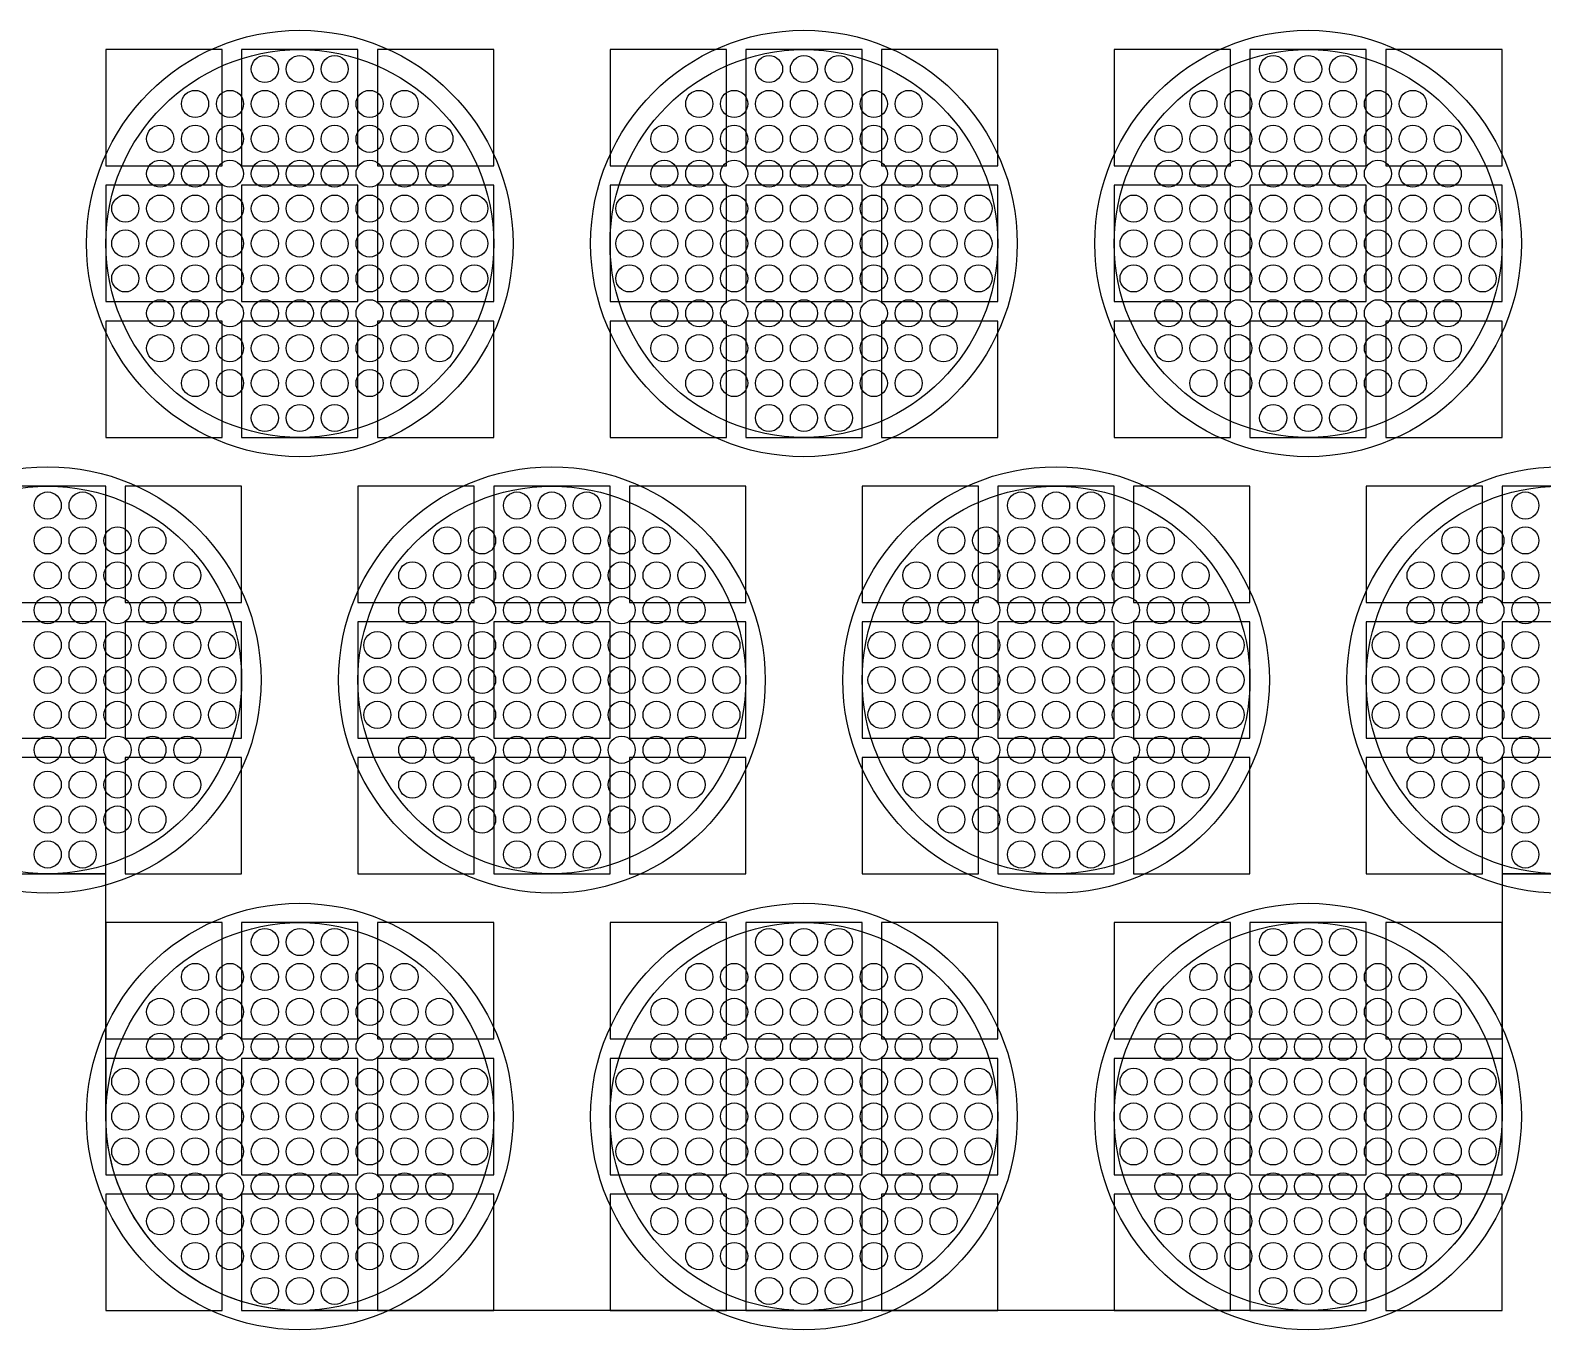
# Model space of a CAD drawing. Extents: x -49 to 54, y -38 to 38.
# Drawn here: x -4.716 to -0.816, y -29.507 to -26.156 of the extents above; entities that cross this region are included whole.
import ezdxf

# ---------------------------------------------------------------- set-up
doc = ezdxf.new("R2010")
doc.units = 0
for name, color, linetype in [('BACK_LAYER', 5, 'CONTINUOUS'), ('COND_LAYER_LOWER_ELECTRODE', 6, 'CONTINUOUS'), ('CONDUCTIVE_LAYER_BACK_LAYER', 2, 'CONTINUOUS'), ('EMITTER', 3, 'CONTINUOUS'), ('LOWER_ELECTRODE', 1, 'CONTINUOUS')]:
    doc.layers.add(name, color=color, linetype=linetype)

msp = doc.modelspace()

# ---------------------------------------------------------------- linework, layer by layer
at = {"layer": 'BACK_LAYER'}
for points in [[(-4.5209, -26.5058), (-4.2209, -26.5058), (-4.2209, -26.2058), (-4.5209, -26.2058)], [(-4.1709, -26.5058), (-3.8709, -26.5058), (-3.8709, -26.2058), (-4.1709, -26.2058)], [(-3.8209, -26.5058), (-3.5209, -26.5058), (-3.5209, -26.2058), (-3.8209, -26.2058)], [(-3.2209, -26.5058), (-2.9209, -26.5058), (-2.9209, -26.2058), (-3.2209, -26.2058)], [(-2.8709, -26.5058), (-2.5709, -26.5058), (-2.5709, -26.2058), (-2.8709, -26.2058)], [(-2.5209, -26.5058), (-2.2209, -26.5058), (-2.2209, -26.2058), (-2.5209, -26.2058)], [(-1.9209, -26.5058), (-1.6209, -26.5058), (-1.6209, -26.2058), (-1.9209, -26.2058)], [(-1.5709, -26.5058), (-1.2709, -26.5058), (-1.2709, -26.2058), (-1.5709, -26.2058)], [(-1.2209, -26.5058), (-0.9209, -26.5058), (-0.9209, -26.2058), (-1.2209, -26.2058)], [(-4.5209, -26.8558), (-4.2209, -26.8558), (-4.2209, -26.5558), (-4.5209, -26.5558)], [(-4.1709, -26.8558), (-3.8709, -26.8558), (-3.8709, -26.5558), (-4.1709, -26.5558)], [(-3.8209, -26.8558), (-3.5209, -26.8558), (-3.5209, -26.5558), (-3.8209, -26.5558)], [(-3.2209, -26.8558), (-2.9209, -26.8558), (-2.9209, -26.5558), (-3.2209, -26.5558)], [(-2.8709, -26.8558), (-2.5709, -26.8558), (-2.5709, -26.5558), (-2.8709, -26.5558)], [(-2.5209, -26.8558), (-2.2209, -26.8558), (-2.2209, -26.5558), (-2.5209, -26.5558)], [(-1.9209, -26.8558), (-1.6209, -26.8558), (-1.6209, -26.5558), (-1.9209, -26.5558)], [(-1.5709, -26.8558), (-1.2709, -26.8558), (-1.2709, -26.5558), (-1.5709, -26.5558)], [(-1.2209, -26.8558), (-0.9209, -26.8558), (-0.9209, -26.5558), (-1.2209, -26.5558)], [(-4.5209, -27.2058), (-4.2209, -27.2058), (-4.2209, -26.9058), (-4.5209, -26.9058)], [(-4.1709, -27.2058), (-3.8709, -27.2058), (-3.8709, -26.9058), (-4.1709, -26.9058)], [(-3.8209, -27.2058), (-3.5209, -27.2058), (-3.5209, -26.9058), (-3.8209, -26.9058)], [(-3.2209, -27.2058), (-2.9209, -27.2058), (-2.9209, -26.9058), (-3.2209, -26.9058)], [(-2.8709, -27.2058), (-2.5709, -27.2058), (-2.5709, -26.9058), (-2.8709, -26.9058)], [(-2.5209, -27.2058), (-2.2209, -27.2058), (-2.2209, -26.9058), (-2.5209, -26.9058)], [(-1.9209, -27.2058), (-1.6209, -27.2058), (-1.6209, -26.9058), (-1.9209, -26.9058)], [(-1.5709, -27.2058), (-1.2709, -27.2058), (-1.2709, -26.9058), (-1.5709, -26.9058)], [(-1.2209, -27.2058), (-0.9209, -27.2058), (-0.9209, -26.9058), (-1.2209, -26.9058)], [(-4.8209, -27.6316), (-4.5209, -27.6316), (-4.5209, -27.3316), (-4.8209, -27.3316)], [(-4.4709, -27.6316), (-4.1709, -27.6316), (-4.1709, -27.3316), (-4.4709, -27.3316)], [(-3.8709, -27.6316), (-3.5709, -27.6316), (-3.5709, -27.3316), (-3.8709, -27.3316)], [(-3.5209, -27.6316), (-3.2209, -27.6316), (-3.2209, -27.3316), (-3.5209, -27.3316)], [(-3.1709, -27.6316), (-2.8709, -27.6316), (-2.8709, -27.3316), (-3.1709, -27.3316)], [(-2.5709, -27.6316), (-2.2709, -27.6316), (-2.2709, -27.3316), (-2.5709, -27.3316)], [(-2.2209, -27.6316), (-1.9209, -27.6316), (-1.9209, -27.3316), (-2.2209, -27.3316)], [(-1.8709, -27.6316), (-1.5709, -27.6316), (-1.5709, -27.3316), (-1.8709, -27.3316)], [(-1.2709, -27.6316), (-0.9709, -27.6316), (-0.9709, -27.3316), (-1.2709, -27.3316)], [(-0.9209, -27.6316), (-0.6209, -27.6316), (-0.6209, -27.3316), (-0.9209, -27.3316)], [(-4.8209, -27.9816), (-4.5209, -27.9816), (-4.5209, -27.6816), (-4.8209, -27.6816)], [(-4.4709, -27.9816), (-4.1709, -27.9816), (-4.1709, -27.6816), (-4.4709, -27.6816)], [(-3.8709, -27.9816), (-3.5709, -27.9816), (-3.5709, -27.6816), (-3.8709, -27.6816)], [(-3.5209, -27.9816), (-3.2209, -27.9816), (-3.2209, -27.6816), (-3.5209, -27.6816)], [(-3.1709, -27.9816), (-2.8709, -27.9816), (-2.8709, -27.6816), (-3.1709, -27.6816)], [(-2.5709, -27.9816), (-2.2709, -27.9816), (-2.2709, -27.6816), (-2.5709, -27.6816)], [(-2.2209, -27.9816), (-1.9209, -27.9816), (-1.9209, -27.6816), (-2.2209, -27.6816)], [(-1.8709, -27.9816), (-1.5709, -27.9816), (-1.5709, -27.6816), (-1.8709, -27.6816)], [(-1.2709, -27.9816), (-0.9709, -27.9816), (-0.9709, -27.6816), (-1.2709, -27.6816)], [(-0.9209, -27.9816), (-0.6209, -27.9816), (-0.6209, -27.6816), (-0.9209, -27.6816)], [(-4.8209, -28.3316), (-4.5209, -28.3316), (-4.5209, -28.0316), (-4.8209, -28.0316)], [(-4.4709, -28.3316), (-4.1709, -28.3316), (-4.1709, -28.0316), (-4.4709, -28.0316)], [(-3.8709, -28.3316), (-3.5709, -28.3316), (-3.5709, -28.0316), (-3.8709, -28.0316)], [(-3.5209, -28.3316), (-3.2209, -28.3316), (-3.2209, -28.0316), (-3.5209, -28.0316)], [(-3.1709, -28.3316), (-2.8709, -28.3316), (-2.8709, -28.0316), (-3.1709, -28.0316)], [(-2.5709, -28.3316), (-2.2709, -28.3316), (-2.2709, -28.0316), (-2.5709, -28.0316)], [(-2.2209, -28.3316), (-1.9209, -28.3316), (-1.9209, -28.0316), (-2.2209, -28.0316)], [(-1.8709, -28.3316), (-1.5709, -28.3316), (-1.5709, -28.0316), (-1.8709, -28.0316)], [(-1.2709, -28.3316), (-0.9709, -28.3316), (-0.9709, -28.0316), (-1.2709, -28.0316)], [(-0.9209, -28.3316), (-0.6209, -28.3316), (-0.6209, -28.0316), (-0.9209, -28.0316)], [(-4.5209, -28.7575), (-4.2209, -28.7575), (-4.2209, -28.4575), (-4.5209, -28.4575)], [(-4.1709, -28.7575), (-3.8709, -28.7575), (-3.8709, -28.4575), (-4.1709, -28.4575)], [(-3.8209, -28.7575), (-3.5209, -28.7575), (-3.5209, -28.4575), (-3.8209, -28.4575)], [(-3.2209, -28.7575), (-2.9209, -28.7575), (-2.9209, -28.4575), (-3.2209, -28.4575)], [(-2.8709, -28.7575), (-2.5709, -28.7575), (-2.5709, -28.4575), (-2.8709, -28.4575)], [(-2.5209, -28.7575), (-2.2209, -28.7575), (-2.2209, -28.4575), (-2.5209, -28.4575)], [(-1.9209, -28.7575), (-1.6209, -28.7575), (-1.6209, -28.4575), (-1.9209, -28.4575)], [(-1.5709, -28.7575), (-1.2709, -28.7575), (-1.2709, -28.4575), (-1.5709, -28.4575)], [(-1.2209, -28.7575), (-0.9209, -28.7575), (-0.9209, -28.4575), (-1.2209, -28.4575)], [(-4.5209, -29.1075), (-4.2209, -29.1075), (-4.2209, -28.8075), (-4.5209, -28.8075)], [(-4.1709, -29.1075), (-3.8709, -29.1075), (-3.8709, -28.8075), (-4.1709, -28.8075)], [(-3.8209, -29.1075), (-3.5209, -29.1075), (-3.5209, -28.8075), (-3.8209, -28.8075)], [(-3.2209, -29.1075), (-2.9209, -29.1075), (-2.9209, -28.8075), (-3.2209, -28.8075)], [(-2.8709, -29.1075), (-2.5709, -29.1075), (-2.5709, -28.8075), (-2.8709, -28.8075)], [(-2.5209, -29.1075), (-2.2209, -29.1075), (-2.2209, -28.8075), (-2.5209, -28.8075)], [(-1.9209, -29.1075), (-1.6209, -29.1075), (-1.6209, -28.8075), (-1.9209, -28.8075)], [(-1.5709, -29.1075), (-1.2709, -29.1075), (-1.2709, -28.8075), (-1.5709, -28.8075)], [(-1.2209, -29.1075), (-0.9209, -29.1075), (-0.9209, -28.8075), (-1.2209, -28.8075)], [(-4.5209, -29.4575), (-4.2209, -29.4575), (-4.2209, -29.1575), (-4.5209, -29.1575)], [(-4.1709, -29.4575), (-3.8709, -29.4575), (-3.8709, -29.1575), (-4.1709, -29.1575)], [(-3.8209, -29.4575), (-3.5209, -29.4575), (-3.5209, -29.1575), (-3.8209, -29.1575)], [(-3.2209, -29.4575), (-2.9209, -29.4575), (-2.9209, -29.1575), (-3.2209, -29.1575)], [(-2.8709, -29.4575), (-2.5709, -29.4575), (-2.5709, -29.1575), (-2.8709, -29.1575)], [(-2.5209, -29.4575), (-2.2209, -29.4575), (-2.2209, -29.1575), (-2.5209, -29.1575)], [(-1.9209, -29.4575), (-1.6209, -29.4575), (-1.6209, -29.1575), (-1.9209, -29.1575)], [(-1.5709, -29.4575), (-1.2709, -29.4575), (-1.2709, -29.1575), (-1.5709, -29.1575)], [(-1.2209, -29.4575), (-0.9209, -29.4575), (-0.9209, -29.1575), (-1.2209, -29.1575)]]:
    msp.add_lwpolyline(points, close=True, dxfattribs=at)
at = {"layer": 'COND_LAYER_LOWER_ELECTRODE'}
for centre in [(-4.0209, -26.7058), (-2.7209, -26.7058), (-1.4209, -26.7058), (-4.6709, -27.8316), (-3.3709, -27.8316), (-2.0709, -27.8316), (-0.7709, -27.8316), (-4.0209, -28.9575), (-2.7209, -28.9575), (-1.4209, -28.9575)]:
    msp.add_circle(centre, 0.55, dxfattribs=at)
at = {"layer": 'CONDUCTIVE_LAYER_BACK_LAYER'}
msp.add_lwpolyline([(-0.761, -28.3315), (-0.9209, -28.3315), (-0.9209, -28.9575), (-0.9213, -28.9773), (-0.9225, -28.9972), (-0.9245, -29.017), (-0.9272, -29.0367), (-0.9308, -29.0562), (-0.9351, -29.0756), (-0.9402, -29.0949), (-0.946, -29.1139), (-0.9526, -29.1326), (-0.9599, -29.1511), (-0.968, -29.1693), (-0.9768, -29.1871), (-0.9863, -29.2046), (-0.9964, -29.2217), (-1.0073, -29.2383), (-1.0188, -29.2546), (-1.0309, -29.2703), (-1.0436, -29.2856), (-1.057, -29.3003), (-1.0709, -29.3145), (-1.0854, -29.3281), (-1.1004, -29.3412), (-1.1159, -29.3536), (-1.1319, -29.3654), (-1.1483, -29.3766), (-1.1652, -29.3871), (-1.1825, -29.397), (-1.2002, -29.4061), (-1.2182, -29.4145), (-1.2365, -29.4222), (-1.2551, -29.4292), (-1.274, -29.4354), (-1.2931, -29.4409), (-1.3124, -29.4456), (-1.3319, -29.4495), (-1.3516, -29.4526), (-1.3713, -29.455), (-1.3911, -29.4566), (-1.411, -29.4574), (-4.0309, -29.4574), (-4.0507, -29.4566), (-4.0706, -29.455), (-4.0903, -29.4526), (-4.1099, -29.4495), (-4.1294, -29.4456), (-4.1487, -29.4409), (-4.1679, -29.4354), (-4.1867, -29.4292), (-4.2054, -29.4222), (-4.2237, -29.4145), (-4.2417, -29.4061), (-4.2594, -29.397), (-4.2766, -29.3871), (-4.2935, -29.3766), (-4.31, -29.3654), (-4.326, -29.3536), (-4.3415, -29.3412), (-4.3565, -29.3281), (-4.371, -29.3145), (-4.3849, -29.3003), (-4.3982, -29.2856), (-4.411, -29.2703), (-4.4231, -29.2546), (-4.4346, -29.2383), (-4.4454, -29.2217), (-4.4556, -29.2046), (-4.4651, -29.1871), (-4.4738, -29.1693), (-4.4819, -29.1511), (-4.4892, -29.1326), (-4.4958, -29.1139), (-4.5017, -29.0949), (-4.5068, -29.0756), (-4.5111, -29.0562), (-4.5146, -29.0367), (-4.5174, -29.017), (-4.5193, -28.9972), (-4.5205, -28.9773), (-4.5209, -28.9575), (-4.5209, -28.3315), (-4.6809, -28.3315), (-4.7007, -28.3307), (-4.7206, -28.3292)], dxfattribs=at)
at = {"layer": 'EMITTER'}
for centre in [(-4.0209, -26.7058), (-2.7209, -26.7058), (-1.4209, -26.7058), (-4.6709, -27.8316), (-3.3709, -27.8316), (-2.0709, -27.8316), (-0.7709, -27.8316), (-4.0209, -28.9575), (-2.7209, -28.9575), (-1.4209, -28.9575)]:
    msp.add_circle(centre, 0.5, dxfattribs=at)
at = {"layer": 'LOWER_ELECTRODE'}
for centre in [(-4.1109, -26.2558), (-4.0209, -26.2558), (-3.9309, -26.2558), (-2.8109, -26.2558), (-2.7209, -26.2558), (-2.6309, -26.2558), (-1.5109, -26.2558), (-1.4209, -26.2558), (-1.3309, -26.2558), (-4.2909, -26.3458), (-4.2009, -26.3458), (-4.1109, -26.3458), (-4.0209, -26.3458), (-3.9309, -26.3458), (-3.8409, -26.3458), (-3.7509, -26.3458), (-2.9909, -26.3458), (-2.9009, -26.3458), (-2.8109, -26.3458), (-2.7209, -26.3458), (-2.6309, -26.3458), (-2.5409, -26.3458), (-2.4509, -26.3458), (-1.6909, -26.3458), (-1.6009, -26.3458), (-1.5109, -26.3458), (-1.4209, -26.3458), (-1.3309, -26.3458), (-1.2409, -26.3458), (-1.1509, -26.3458), (-4.3809, -26.4358), (-4.2909, -26.4358), (-4.2009, -26.4358), (-4.1109, -26.4358), (-4.0209, -26.4358), (-3.9309, -26.4358), (-3.8409, -26.4358), (-3.7509, -26.4358), (-3.6609, -26.4358), (-3.0809, -26.4358), (-2.9909, -26.4358), (-2.9009, -26.4358), (-2.8109, -26.4358), (-2.7209, -26.4358), (-2.6309, -26.4358), (-2.5409, -26.4358), (-2.4509, -26.4358), (-2.3609, -26.4358), (-1.7809, -26.4358), (-1.6909, -26.4358), (-1.6009, -26.4358), (-1.5109, -26.4358), (-1.4209, -26.4358), (-1.3309, -26.4358), (-1.2409, -26.4358), (-1.1509, -26.4358), (-1.0609, -26.4358), (-4.3809, -26.5258), (-4.2909, -26.5258), (-4.2009, -26.5258), (-4.1109, -26.5258), (-4.0209, -26.5258), (-3.9309, -26.5258), (-3.8409, -26.5258), (-3.7509, -26.5258), (-3.6609, -26.5258), (-3.0809, -26.5258), (-2.9909, -26.5258), (-2.9009, -26.5258), (-2.8109, -26.5258), (-2.7209, -26.5258), (-2.6309, -26.5258), (-2.5409, -26.5258), (-2.4509, -26.5258), (-2.3609, -26.5258), (-1.7809, -26.5258), (-1.6909, -26.5258), (-1.6009, -26.5258), (-1.5109, -26.5258), (-1.4209, -26.5258), (-1.3309, -26.5258), (-1.2409, -26.5258), (-1.1509, -26.5258), (-1.0609, -26.5258), (-4.4709, -26.6158), (-4.3809, -26.6158), (-4.2909, -26.6158), (-4.2009, -26.6158), (-4.1109, -26.6158), (-4.0209, -26.6158), (-3.9309, -26.6158), (-3.8409, -26.6158), (-3.7509, -26.6158), (-3.6609, -26.6158), (-3.5709, -26.6158), (-3.1709, -26.6158), (-3.0809, -26.6158), (-2.9909, -26.6158), (-2.9009, -26.6158), (-2.8109, -26.6158), (-2.7209, -26.6158), (-2.6309, -26.6158), (-2.5409, -26.6158), (-2.4509, -26.6158), (-2.3609, -26.6158), (-2.2709, -26.6158), (-1.8709, -26.6158), (-1.7809, -26.6158), (-1.6909, -26.6158), (-1.6009, -26.6158), (-1.5109, -26.6158), (-1.4209, -26.6158), (-1.3309, -26.6158), (-1.2409, -26.6158), (-1.1509, -26.6158), (-1.0609, -26.6158), (-0.9709, -26.6158), (-4.4709, -26.7058), (-4.3809, -26.7058), (-4.2909, -26.7058), (-4.2009, -26.7058), (-4.1109, -26.7058), (-4.0209, -26.7058), (-3.9309, -26.7058), (-3.8409, -26.7058), (-3.7509, -26.7058), (-3.6609, -26.7058), (-3.5709, -26.7058), (-3.1709, -26.7058), (-3.0809, -26.7058), (-2.9909, -26.7058), (-2.9009, -26.7058), (-2.8109, -26.7058), (-2.7209, -26.7058), (-2.6309, -26.7058), (-2.5409, -26.7058), (-2.4509, -26.7058), (-2.3609, -26.7058), (-2.2709, -26.7058), (-1.8709, -26.7058), (-1.7809, -26.7058), (-1.6909, -26.7058), (-1.6009, -26.7058), (-1.5109, -26.7058), (-1.4209, -26.7058), (-1.3309, -26.7058), (-1.2409, -26.7058), (-1.1509, -26.7058), (-1.0609, -26.7058), (-0.9709, -26.7058), (-4.4709, -26.7958), (-4.3809, -26.7958), (-4.2909, -26.7958), (-4.2009, -26.7958), (-4.1109, -26.7958), (-4.0209, -26.7958), (-3.9309, -26.7958), (-3.8409, -26.7958), (-3.7509, -26.7958), (-3.6609, -26.7958), (-3.5709, -26.7958), (-3.1709, -26.7958), (-3.0809, -26.7958), (-2.9909, -26.7958), (-2.9009, -26.7958), (-2.8109, -26.7958), (-2.7209, -26.7958), (-2.6309, -26.7958), (-2.5409, -26.7958), (-2.4509, -26.7958), (-2.3609, -26.7958), (-2.2709, -26.7958), (-1.8709, -26.7958), (-1.7809, -26.7958), (-1.6909, -26.7958), (-1.6009, -26.7958), (-1.5109, -26.7958), (-1.4209, -26.7958), (-1.3309, -26.7958), (-1.2409, -26.7958), (-1.1509, -26.7958), (-1.0609, -26.7958), (-0.9709, -26.7958), (-4.3809, -26.8858), (-4.2909, -26.8858), (-4.2009, -26.8858), (-4.1109, -26.8858), (-4.0209, -26.8858), (-3.9309, -26.8858), (-3.8409, -26.8858), (-3.7509, -26.8858), (-3.6609, -26.8858), (-3.0809, -26.8858), (-2.9909, -26.8858), (-2.9009, -26.8858), (-2.8109, -26.8858), (-2.7209, -26.8858), (-2.6309, -26.8858), (-2.5409, -26.8858), (-2.4509, -26.8858), (-2.3609, -26.8858), (-1.7809, -26.8858), (-1.6909, -26.8858), (-1.6009, -26.8858), (-1.5109, -26.8858), (-1.4209, -26.8858), (-1.3309, -26.8858), (-1.2409, -26.8858), (-1.1509, -26.8858), (-1.0609, -26.8858), (-4.3809, -26.9758), (-4.2909, -26.9758), (-4.2009, -26.9758), (-4.1109, -26.9758), (-4.0209, -26.9758), (-3.9309, -26.9758), (-3.8409, -26.9758), (-3.7509, -26.9758), (-3.6609, -26.9758), (-3.0809, -26.9758), (-2.9909, -26.9758), (-2.9009, -26.9758), (-2.8109, -26.9758), (-2.7209, -26.9758), (-2.6309, -26.9758), (-2.5409, -26.9758), (-2.4509, -26.9758), (-2.3609, -26.9758), (-1.7809, -26.9758), (-1.6909, -26.9758), (-1.6009, -26.9758), (-1.5109, -26.9758), (-1.4209, -26.9758), (-1.3309, -26.9758), (-1.2409, -26.9758), (-1.1509, -26.9758), (-1.0609, -26.9758), (-4.2909, -27.0658), (-4.2009, -27.0658), (-4.1109, -27.0658), (-4.0209, -27.0658), (-3.9309, -27.0658), (-3.8409, -27.0658), (-3.7509, -27.0658), (-2.9909, -27.0658), (-2.9009, -27.0658), (-2.8109, -27.0658), (-2.7209, -27.0658), (-2.6309, -27.0658), (-2.5409, -27.0658), (-2.4509, -27.0658), (-1.6909, -27.0658), (-1.6009, -27.0658), (-1.5109, -27.0658), (-1.4209, -27.0658), (-1.3309, -27.0658), (-1.2409, -27.0658), (-1.1509, -27.0658), (-4.1109, -27.1558), (-4.0209, -27.1558), (-3.9309, -27.1558), (-2.8109, -27.1558), (-2.7209, -27.1558), (-2.6309, -27.1558), (-1.5109, -27.1558), (-1.4209, -27.1558), (-1.3309, -27.1558), (-4.6709, -27.3816), (-4.5809, -27.3816), (-3.4609, -27.3816), (-3.3709, -27.3816), (-3.2809, -27.3816), (-2.1609, -27.3816), (-2.0709, -27.3816), (-1.9809, -27.3816), (-0.8609, -27.3816), (-4.6709, -27.4716), (-4.5809, -27.4716), (-4.4909, -27.4716), (-4.4009, -27.4716), (-3.6409, -27.4716), (-3.5509, -27.4716), (-3.4609, -27.4716), (-3.3709, -27.4716), (-3.2809, -27.4716), (-3.1909, -27.4716), (-3.1009, -27.4716), (-2.3409, -27.4716), (-2.2509, -27.4716), (-2.1609, -27.4716), (-2.0709, -27.4716), (-1.9809, -27.4716), (-1.8909, -27.4716), (-1.8009, -27.4716), (-1.0409, -27.4716), (-0.9509, -27.4716), (-0.8609, -27.4716), (-4.6709, -27.5616), (-4.5809, -27.5616), (-4.4909, -27.5616), (-4.4009, -27.5616), (-4.3109, -27.5616), (-3.7309, -27.5616), (-3.6409, -27.5616), (-3.5509, -27.5616), (-3.4609, -27.5616), (-3.3709, -27.5616), (-3.2809, -27.5616), (-3.1909, -27.5616), (-3.1009, -27.5616), (-3.0109, -27.5616), (-2.4309, -27.5616), (-2.3409, -27.5616), (-2.2509, -27.5616), (-2.1609, -27.5616), (-2.0709, -27.5616), (-1.9809, -27.5616), (-1.8909, -27.5616), (-1.8009, -27.5616), (-1.7109, -27.5616), (-1.1309, -27.5616), (-1.0409, -27.5616), (-0.9509, -27.5616), (-0.8609, -27.5616), (-4.6709, -27.6516), (-4.5809, -27.6516), (-4.4909, -27.6516), (-4.4009, -27.6516), (-4.3109, -27.6516), (-3.7309, -27.6516), (-3.6409, -27.6516), (-3.5509, -27.6516), (-3.4609, -27.6516), (-3.3709, -27.6516), (-3.2809, -27.6516), (-3.1909, -27.6516), (-3.1009, -27.6516), (-3.0109, -27.6516), (-2.4309, -27.6516), (-2.3409, -27.6516), (-2.2509, -27.6516), (-2.1609, -27.6516), (-2.0709, -27.6516), (-1.9809, -27.6516), (-1.8909, -27.6516), (-1.8009, -27.6516), (-1.7109, -27.6516), (-1.1309, -27.6516), (-1.0409, -27.6516), (-0.9509, -27.6516), (-0.8609, -27.6516), (-4.6709, -27.7416), (-4.5809, -27.7416), (-4.4909, -27.7416), (-4.4009, -27.7416), (-4.3109, -27.7416), (-4.2209, -27.7416), (-3.8209, -27.7416), (-3.7309, -27.7416), (-3.6409, -27.7416), (-3.5509, -27.7416), (-3.4609, -27.7416), (-3.3709, -27.7416), (-3.2809, -27.7416), (-3.1909, -27.7416), (-3.1009, -27.7416), (-3.0109, -27.7416), (-2.9209, -27.7416), (-2.5209, -27.7416), (-2.4309, -27.7416), (-2.3409, -27.7416), (-2.2509, -27.7416), (-2.1609, -27.7416), (-2.0709, -27.7416), (-1.9809, -27.7416), (-1.8909, -27.7416), (-1.8009, -27.7416), (-1.7109, -27.7416), (-1.6209, -27.7416), (-1.2209, -27.7416), (-1.1309, -27.7416), (-1.0409, -27.7416), (-0.9509, -27.7416), (-0.8609, -27.7416), (-4.6709, -27.8316), (-4.5809, -27.8316), (-4.4909, -27.8316), (-4.4009, -27.8316), (-4.3109, -27.8316), (-4.2209, -27.8316), (-3.8209, -27.8316), (-3.7309, -27.8316), (-3.6409, -27.8316), (-3.5509, -27.8316), (-3.4609, -27.8316), (-3.3709, -27.8316), (-3.2809, -27.8316), (-3.1909, -27.8316), (-3.1009, -27.8316), (-3.0109, -27.8316), (-2.9209, -27.8316), (-2.5209, -27.8316), (-2.4309, -27.8316), (-2.3409, -27.8316), (-2.2509, -27.8316), (-2.1609, -27.8316), (-2.0709, -27.8316), (-1.9809, -27.8316), (-1.8909, -27.8316), (-1.8009, -27.8316), (-1.7109, -27.8316), (-1.6209, -27.8316), (-1.2209, -27.8316), (-1.1309, -27.8316), (-1.0409, -27.8316), (-0.9509, -27.8316), (-0.8609, -27.8316), (-4.6709, -27.9216), (-4.5809, -27.9216), (-4.4909, -27.9216), (-4.4009, -27.9216), (-4.3109, -27.9216), (-4.2209, -27.9216), (-3.8209, -27.9216), (-3.7309, -27.9216), (-3.6409, -27.9216), (-3.5509, -27.9216), (-3.4609, -27.9216), (-3.3709, -27.9216), (-3.2809, -27.9216), (-3.1909, -27.9216), (-3.1009, -27.9216), (-3.0109, -27.9216), (-2.9209, -27.9216), (-2.5209, -27.9216), (-2.4309, -27.9216), (-2.3409, -27.9216), (-2.2509, -27.9216), (-2.1609, -27.9216), (-2.0709, -27.9216), (-1.9809, -27.9216), (-1.8909, -27.9216), (-1.8009, -27.9216), (-1.7109, -27.9216), (-1.6209, -27.9216), (-1.2209, -27.9216), (-1.1309, -27.9216), (-1.0409, -27.9216), (-0.9509, -27.9216), (-0.8609, -27.9216), (-4.6709, -28.0116), (-4.5809, -28.0116), (-4.4909, -28.0116), (-4.4009, -28.0116), (-4.3109, -28.0116), (-3.7309, -28.0116), (-3.6409, -28.0116), (-3.5509, -28.0116), (-3.4609, -28.0116), (-3.3709, -28.0116), (-3.2809, -28.0116), (-3.1909, -28.0116), (-3.1009, -28.0116), (-3.0109, -28.0116), (-2.4309, -28.0116), (-2.3409, -28.0116), (-2.2509, -28.0116), (-2.1609, -28.0116), (-2.0709, -28.0116), (-1.9809, -28.0116), (-1.8909, -28.0116), (-1.8009, -28.0116), (-1.7109, -28.0116), (-1.1309, -28.0116), (-1.0409, -28.0116), (-0.9509, -28.0116), (-0.8609, -28.0116), (-4.6709, -28.1016), (-4.5809, -28.1016), (-4.4909, -28.1016), (-4.4009, -28.1016), (-4.3109, -28.1016), (-3.7309, -28.1016), (-3.6409, -28.1016), (-3.5509, -28.1016), (-3.4609, -28.1016), (-3.3709, -28.1016), (-3.2809, -28.1016), (-3.1909, -28.1016), (-3.1009, -28.1016), (-3.0109, -28.1016), (-2.4309, -28.1016), (-2.3409, -28.1016), (-2.2509, -28.1016), (-2.1609, -28.1016), (-2.0709, -28.1016), (-1.9809, -28.1016), (-1.8909, -28.1016), (-1.8009, -28.1016), (-1.7109, -28.1016), (-1.1309, -28.1016), (-1.0409, -28.1016), (-0.9509, -28.1016), (-0.8609, -28.1016), (-4.6709, -28.1916), (-4.5809, -28.1916), (-4.4909, -28.1916), (-4.4009, -28.1916), (-3.6409, -28.1916), (-3.5509, -28.1916), (-3.4609, -28.1916), (-3.3709, -28.1916), (-3.2809, -28.1916), (-3.1909, -28.1916), (-3.1009, -28.1916), (-2.3409, -28.1916), (-2.2509, -28.1916), (-2.1609, -28.1916), (-2.0709, -28.1916), (-1.9809, -28.1916), (-1.8909, -28.1916), (-1.8009, -28.1916), (-1.0409, -28.1916), (-0.9509, -28.1916), (-0.8609, -28.1916), (-4.6709, -28.2816), (-4.5809, -28.2816), (-3.4609, -28.2816), (-3.3709, -28.2816), (-3.2809, -28.2816), (-2.1609, -28.2816), (-2.0709, -28.2816), (-1.9809, -28.2816), (-0.8609, -28.2816), (-4.1109, -28.5075), (-4.0209, -28.5075), (-3.9309, -28.5075), (-2.8109, -28.5075), (-2.7209, -28.5075), (-2.6309, -28.5075), (-1.5109, -28.5075), (-1.4209, -28.5075), (-1.3309, -28.5075), (-4.2909, -28.5975), (-4.2009, -28.5975), (-4.1109, -28.5975), (-4.0209, -28.5975), (-3.9309, -28.5975), (-3.8409, -28.5975), (-3.7509, -28.5975), (-2.9909, -28.5975), (-2.9009, -28.5975), (-2.8109, -28.5975), (-2.7209, -28.5975), (-2.6309, -28.5975), (-2.5409, -28.5975), (-2.4509, -28.5975), (-1.6909, -28.5975), (-1.6009, -28.5975), (-1.5109, -28.5975), (-1.4209, -28.5975), (-1.3309, -28.5975), (-1.2409, -28.5975), (-1.1509, -28.5975), (-4.3809, -28.6875), (-4.2909, -28.6875), (-4.2009, -28.6875), (-4.1109, -28.6875), (-4.0209, -28.6875), (-3.9309, -28.6875), (-3.8409, -28.6875), (-3.7509, -28.6875), (-3.6609, -28.6875), (-3.0809, -28.6875), (-2.9909, -28.6875), (-2.9009, -28.6875), (-2.8109, -28.6875), (-2.7209, -28.6875), (-2.6309, -28.6875), (-2.5409, -28.6875), (-2.4509, -28.6875), (-2.3609, -28.6875), (-1.7809, -28.6875), (-1.6909, -28.6875), (-1.6009, -28.6875), (-1.5109, -28.6875), (-1.4209, -28.6875), (-1.3309, -28.6875), (-1.2409, -28.6875), (-1.1509, -28.6875), (-1.0609, -28.6875), (-4.3809, -28.7775), (-4.2909, -28.7775), (-4.2009, -28.7775), (-4.1109, -28.7775), (-4.0209, -28.7775), (-3.9309, -28.7775), (-3.8409, -28.7775), (-3.7509, -28.7775), (-3.6609, -28.7775), (-3.0809, -28.7775), (-2.9909, -28.7775), (-2.9009, -28.7775), (-2.8109, -28.7775), (-2.7209, -28.7775), (-2.6309, -28.7775), (-2.5409, -28.7775), (-2.4509, -28.7775), (-2.3609, -28.7775), (-1.7809, -28.7775), (-1.6909, -28.7775), (-1.6009, -28.7775), (-1.5109, -28.7775), (-1.4209, -28.7775), (-1.3309, -28.7775), (-1.2409, -28.7775), (-1.1509, -28.7775), (-1.0609, -28.7775), (-4.4709, -28.8675), (-4.3809, -28.8675), (-4.2909, -28.8675), (-4.2009, -28.8675), (-4.1109, -28.8675), (-4.0209, -28.8675), (-3.9309, -28.8675), (-3.8409, -28.8675), (-3.7509, -28.8675), (-3.6609, -28.8675), (-3.5709, -28.8675), (-3.1709, -28.8675), (-3.0809, -28.8675), (-2.9909, -28.8675), (-2.9009, -28.8675), (-2.8109, -28.8675), (-2.7209, -28.8675), (-2.6309, -28.8675), (-2.5409, -28.8675), (-2.4509, -28.8675), (-2.3609, -28.8675), (-2.2709, -28.8675), (-1.8709, -28.8675), (-1.7809, -28.8675), (-1.6909, -28.8675), (-1.6009, -28.8675), (-1.5109, -28.8675), (-1.4209, -28.8675), (-1.3309, -28.8675), (-1.2409, -28.8675), (-1.1509, -28.8675), (-1.0609, -28.8675), (-0.9709, -28.8675), (-4.4709, -28.9575), (-4.3809, -28.9575), (-4.2909, -28.9575), (-4.2009, -28.9575), (-4.1109, -28.9575), (-4.0209, -28.9575), (-3.9309, -28.9575), (-3.8409, -28.9575), (-3.7509, -28.9575), (-3.6609, -28.9575), (-3.5709, -28.9575), (-3.1709, -28.9575), (-3.0809, -28.9575), (-2.9909, -28.9575), (-2.9009, -28.9575), (-2.8109, -28.9575), (-2.7209, -28.9575), (-2.6309, -28.9575), (-2.5409, -28.9575), (-2.4509, -28.9575), (-2.3609, -28.9575), (-2.2709, -28.9575), (-1.8709, -28.9575), (-1.7809, -28.9575), (-1.6909, -28.9575), (-1.6009, -28.9575), (-1.5109, -28.9575), (-1.4209, -28.9575), (-1.3309, -28.9575), (-1.2409, -28.9575), (-1.1509, -28.9575), (-1.0609, -28.9575), (-0.9709, -28.9575), (-4.4709, -29.0475), (-4.3809, -29.0475), (-4.2909, -29.0475), (-4.2009, -29.0475), (-4.1109, -29.0475), (-4.0209, -29.0475), (-3.9309, -29.0475), (-3.8409, -29.0475), (-3.7509, -29.0475), (-3.6609, -29.0475), (-3.5709, -29.0475), (-3.1709, -29.0475), (-3.0809, -29.0475), (-2.9909, -29.0475), (-2.9009, -29.0475), (-2.8109, -29.0475), (-2.7209, -29.0475), (-2.6309, -29.0475), (-2.5409, -29.0475), (-2.4509, -29.0475), (-2.3609, -29.0475), (-2.2709, -29.0475), (-1.8709, -29.0475), (-1.7809, -29.0475), (-1.6909, -29.0475), (-1.6009, -29.0475), (-1.5109, -29.0475), (-1.4209, -29.0475), (-1.3309, -29.0475), (-1.2409, -29.0475), (-1.1509, -29.0475), (-1.0609, -29.0475), (-0.9709, -29.0475), (-4.3809, -29.1375), (-4.2909, -29.1375), (-4.2009, -29.1375), (-4.1109, -29.1375), (-4.0209, -29.1375), (-3.9309, -29.1375), (-3.8409, -29.1375), (-3.7509, -29.1375), (-3.6609, -29.1375), (-3.0809, -29.1375), (-2.9909, -29.1375), (-2.9009, -29.1375), (-2.8109, -29.1375), (-2.7209, -29.1375), (-2.6309, -29.1375), (-2.5409, -29.1375), (-2.4509, -29.1375), (-2.3609, -29.1375), (-1.7809, -29.1375), (-1.6909, -29.1375), (-1.6009, -29.1375), (-1.5109, -29.1375), (-1.4209, -29.1375), (-1.3309, -29.1375), (-1.2409, -29.1375), (-1.1509, -29.1375), (-1.0609, -29.1375), (-4.3809, -29.2275), (-4.2909, -29.2275), (-4.2009, -29.2275), (-4.1109, -29.2275), (-4.0209, -29.2275), (-3.9309, -29.2275), (-3.8409, -29.2275), (-3.7509, -29.2275), (-3.6609, -29.2275), (-3.0809, -29.2275), (-2.9909, -29.2275), (-2.9009, -29.2275), (-2.8109, -29.2275), (-2.7209, -29.2275), (-2.6309, -29.2275), (-2.5409, -29.2275), (-2.4509, -29.2275), (-2.3609, -29.2275), (-1.7809, -29.2275), (-1.6909, -29.2275), (-1.6009, -29.2275), (-1.5109, -29.2275), (-1.4209, -29.2275), (-1.3309, -29.2275), (-1.2409, -29.2275), (-1.1509, -29.2275), (-1.0609, -29.2275), (-4.2909, -29.3175), (-4.2009, -29.3175), (-4.1109, -29.3175), (-4.0209, -29.3175), (-3.9309, -29.3175), (-3.8409, -29.3175), (-3.7509, -29.3175), (-2.9909, -29.3175), (-2.9009, -29.3175), (-2.8109, -29.3175), (-2.7209, -29.3175), (-2.6309, -29.3175), (-2.5409, -29.3175), (-2.4509, -29.3175), (-1.6909, -29.3175), (-1.6009, -29.3175), (-1.5109, -29.3175), (-1.4209, -29.3175), (-1.3309, -29.3175), (-1.2409, -29.3175), (-1.1509, -29.3175), (-4.1109, -29.4075), (-4.0209, -29.4075), (-3.9309, -29.4075), (-2.8109, -29.4075), (-2.7209, -29.4075), (-2.6309, -29.4075), (-1.5109, -29.4075), (-1.4209, -29.4075), (-1.3309, -29.4075)]:
    msp.add_circle(centre, 0.035, dxfattribs=at)

doc.saveas('drawing.dxf')
